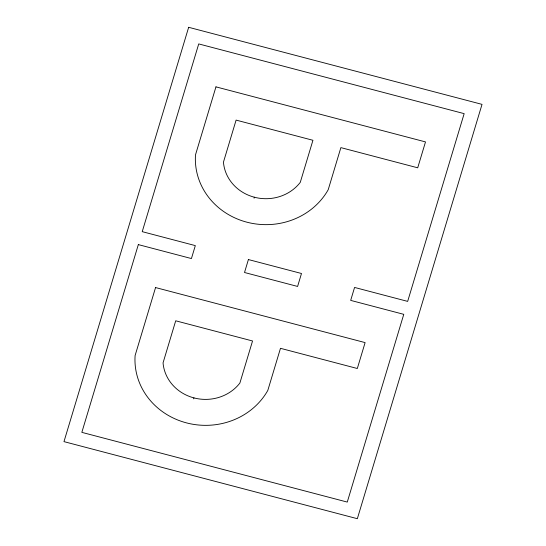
<?xml version="1.0" encoding="UTF-8"?>
<svg xmlns="http://www.w3.org/2000/svg" width="546" height="546" viewBox="0 0 546 546"><rect width="100%" height="100%" fill="white"/><g stroke="black" fill="none" stroke-linecap="round" stroke-linejoin="round"><path stroke-width="0.82" d="M193.673 398.86L193.96 397.904A42.438 39.38 1.6 0 0 239.878 383.06L252.545 340.977L175.71 320.795L163.049 362.872A42.438 39.38 1.6 0 0 193.96 397.904M254.067 198.171L254.354 197.215A42.438 39.38 1.6 0 0 300.273 182.364L312.94 140.281L236.104 120.1L223.444 162.182A42.438 39.38 1.6 0 0 254.354 197.215M188.657 27.3L63.978 441.632L357.343 518.7L482.022 104.368L188.657 27.3M138.336 244.608L81.839 432.357L347.27 502.081L403.767 314.339L350.682 300.389L354.572 287.442L407.664 301.392L464.161 113.643L198.73 43.919L142.233 231.661L195.318 245.611L191.428 258.558L138.336 244.608M155.562 287.558L135.108 355.535A70.4 65.322 1.6 0 0 186.445 422.87A70.4 65.322 1.6 0 0 267.82 390.397L280.48 348.314L357.316 368.502L365.11 342.601L155.562 287.558M215.957 86.862L195.502 154.839A70.4 65.322 1.6 0 0 246.84 222.174A70.4 65.322 1.6 0 0 328.214 189.701L340.875 147.625L417.71 167.806L425.505 141.912L215.957 86.862M248.403 259.555L244.512 272.502L297.597 286.445L301.488 273.498L248.403 259.555"/></g></svg>
